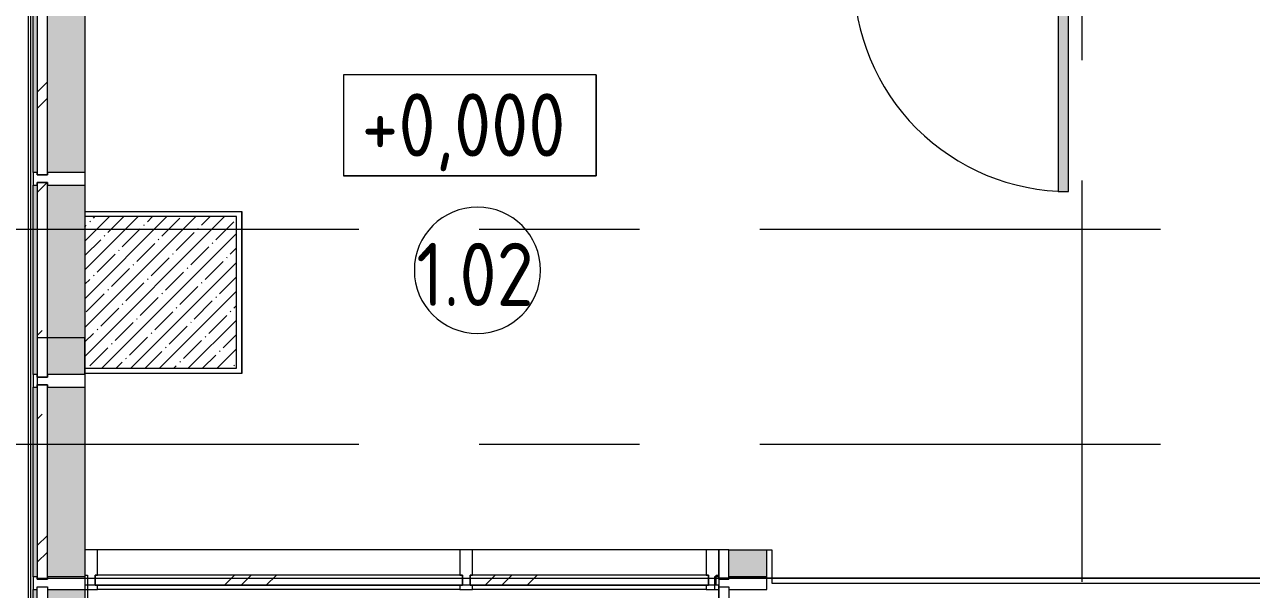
# Model space of a CAD drawing. Header units: millimetres. Extents: x -4029 to 232974, y -8553 to 104777.
# Drawn here: x 3821 to 8680, y 20725 to 22960 of the extents above; entities that cross this region are included whole.
import ezdxf

# ---------------------------------------------------------------- set-up
doc = ezdxf.new("R2010")
doc.units = ezdxf.units.MM
doc.linetypes.add('Осевая', pattern=[3175, 635, -476.25, 1587.5, -476.25])
for name, color, linetype, lineweight in [('A-AREA-BNDY', 7, 'Continuous', 9), ('A-AREA-IDEN', 7, 'Continuous', 9), ('A-GLAZ-CURT', 7, 'Continuous', 9), ('A-GLAZ-CWMG', 7, 'Continuous', 9), ('G-ANNO-DIMS', 7, 'Continuous', 9), ('S-COLS', 7, 'Continuous', 9), ('Оси-2', 7, 'Осевая', 9)]:
    doc.layers.add(name, color=color, linetype=linetype, lineweight=lineweight)
for name, color, linetype, lineweight, true_color in [('A-DETL-GENF-2', 7, 'Continuous', 9, 0xe2e2e2), ('A-DETL-GENF-3', 7, 'Continuous', 9, 0xaaaaaa), ('A-DOOR-1', 7, 'Continuous', 9, 0xaaaaaa), ('A-DOOR-2', 7, 'Continuous', 9, 0xe2e2e2), ('A-DOOR-FRAM-1', 7, 'Continuous', 9, 0xe2e2e2), ('A-DOOR-FRAM-2', 7, 'Continuous', 9, 0xaaaaaa), ('A-FLOR-1', 7, 'Continuous', 9, 0xaaaaaa), ('A-GLAZ-CWMG-1', 7, 'Continuous', 9, 0x383e42)]:
    doc.layers.add(name, color=color, linetype=linetype, lineweight=lineweight, true_color=true_color)
doc.styles.add('GOST Common', font='', dxfattribs={"width": 0.9, "height": 250})
doc.styles.get('GOST Common').set_extended_font_data('GOST Common')

# ---------------------------------------------------------------- blocks, each defined once
blk = doc.blocks.new('Системная панель - Стекло - 40мм-V10-План монтажа стен и перегородок 1 этажа в осях 1-12')
at = {"layer": 'A-GLAZ-CURT'}
h = blk.add_hatch(dxfattribs=at)
h.set_pattern_fill('FP_21', color=256, style=0, pattern_type=2)
h.set_pattern_definition([(135, (22650.12, -3971.1), (-282.843, -282.843), [200, -600]), (135, (22750.12, -4171.1), (-282.843, -282.843), [600, -200]), (135, (22850.12, -3771.1), (-282.843, -282.843), [200, -600])])
h.paths.add_polyline_path([(385, 38.9), (385, 40), (-385, 38.9), (-385, 0), (385, 0), (385, 15)])
for p, q in [((385, 40), (-385, 40)), ((-385, 40), (-385, 0)), ((-385, 0), (385, 0)), ((385, 0), (385, 40))]:
    blk.add_line(p, q, dxfattribs=at)
blk = doc.blocks.new('Прямоугольный импост - Импост структурный с накладкой - 190мм-23186010-План монтажа стен и перегородок 1 этажа в осях 1-12')
at = {"layer": 'A-GLAZ-CWMG-1'}
for points in [[(3861.1, 23175.1), (3871.1, 23175.1), (3871.1, 23925.1), (3854.1, 23925.1), (3854.1, 23175.1)], [(3911.1, 23175.1), (4061.1, 23175.1), (4060, 23925.1), (3911.1, 23925.1), (3911.1, 23312.8)]]:
    blk.add_hatch(color=256, dxfattribs=at).paths.add_polyline_path(points)
at = {"layer": 'A-GLAZ-CWMG'}
for p, q in [((3854.1, 23175.1), (3854.1, 23925.1)), ((4061.1, 23175.1), (4061.1, 23925.1))]:
    blk.add_line(p, q, dxfattribs=at)
blk = doc.blocks.new('Системная панель - Стекло - 40мм-23189506-План монтажа стен и перегородок 1 этажа в осях 1-12')
at = {"layer": 'A-GLAZ-CURT'}
h = blk.add_hatch(dxfattribs=at)
h.set_pattern_fill('FP_32', color=256, style=0, pattern_type=2)
h.set_pattern_definition([(45, (-4927.5, -20642), (-282.843, 282.843), [200, -600]), (45, (-5127.5, -20742), (-282.843, 282.843), [600, -200]), (45, (-4727.5, -20842), (-282.843, 282.843), [200, -600])])
h.paths.add_polyline_path([(140.7, 0), (727.5, 0), (727.5, 40), (-727.5, 40), (-727.5, 0), (-147.5, 0)])
for p, q in [((727.5, 40), (-727.5, 40)), ((-727.5, 40), (-727.5, 0)), ((-727.5, 0), (727.5, 0)), ((727.5, 0), (727.5, 40))]:
    blk.add_line(p, q, dxfattribs=at)
blk = doc.blocks.new('Прямоугольный импост - Импост структурный с накладкой - 160мм-19877844-План монтажа стен и перегородок 1 этажа в осях 1-12')
at = {"layer": 'A-GLAZ-CWMG'}
for p, q in [((-50, 0), (-50, 17)), ((-50, 17), (0, 17)), ((-40, 0), (-50, 0)), ((-40, -40), (-40, 0)), ((0, 0), (-10, 0)), ((-10, 0), (-10, -40)), ((0, 7), (0, 0)), ((-50, -140), (-50, -40)), ((-50, -40), (-40, -40)), ((-10, -40), (0, -40)), ((0, -40), (0, -140)), ((0, -140), (-50, -140))]:
    blk.add_line(p, q, dxfattribs=at)
blk = doc.blocks.new('Прямоугольный импост - Импост структурный с накладкой - 190мм-24242608-План монтажа стен и перегородок 1 этажа в осях 1-12')
at = {"layer": 'A-GLAZ-CWMG-1'}
for points in [[(6610, 20775), (6760, 20775), (6760, 20882), (6610, 20882), (6610, 20793.6)], [(6570, 20775), (6570, 20782), (6560, 20782), (6560, 20775)]]:
    blk.add_hatch(color=256, dxfattribs=at).paths.add_polyline_path(points)
at = {"layer": 'A-GLAZ-CWMG'}
for p in [(6610, 20882), (6760, 20775)]:
    blk.add_line(p, (6760, 20882), dxfattribs=at)
blk = doc.blocks.new('Прямоугольный импост - Импост структурный с накладкой - 160мм-19877847-План монтажа стен и перегородок 1 этажа в осях 1-12')
at = {"layer": 'A-GLAZ-CWMG'}
for p, q in [((0, 17), (-50, 17)), ((-50, 17), (-50, 0)), ((-50, 0), (-40, 0)), ((-40, 0), (-40, -40)), ((-10, -40), (-10, 0)), ((-10, 0), (0, 0)), ((0, 0), (0, 17)), ((-40, -40), (-50, -40)), ((-50, -40), (-50, -140)), ((0, -40), (-10, -40)), ((0, -140), (0, -40)), ((-50, -140), (0, -140))]:
    blk.add_line(p, q, dxfattribs=at)
blk = doc.blocks.new('Прямоугольный импост - Импост структурный с накладкой - 160мм-23189503-План монтажа стен и перегородок 1 этажа в осях 1-12')
at = {"layer": 'A-GLAZ-CWMG'}
for p, q in [((5545, 20882), (4110, 20882)), ((5545, 20725), (4110, 20725))]:
    blk.add_line(p, q, dxfattribs=at)
blk = doc.blocks.new('Системная панель - Стекло - 40мм-23998919-План монтажа стен и перегородок 1 этажа в осях 1-12')
at = {"layer": 'A-GLAZ-CURT'}
h = blk.add_hatch(dxfattribs=at)
h.set_pattern_fill('FP_59', color=256, style=0, pattern_type=2)
h.set_pattern_definition([(135, (21050.12, -3971.1), (-282.843, -282.843), [200, -600]), (135, (21150.12, -4171.1), (-282.843, -282.843), [600, -200]), (135, (21250.12, -3771.1), (-282.843, -282.843), [200, -600])])
h.paths.add_polyline_path([(385, 0), (385, 40), (-385, 38.9), (-385, 0), (-42.8, 0)])
for p, q in [((385, 40), (-385, 40)), ((-385, 40), (-385, 0)), ((-385, 0), (385, 0)), ((385, 0), (385, 40))]:
    blk.add_line(p, q, dxfattribs=at)
blk = doc.blocks.new('Прямоугольный импост - Импост структурный с накладкой - 190мм-23188961-План монтажа стен и перегородок 1 этажа в осях 1-12')
at = {"layer": 'A-GLAZ-CWMG-1'}
for points in [[(3861.1, 21150.1), (3871.1, 21150.1), (3871.1, 21525.1), (3854.1, 21525.1), (3854.1, 21150.1)], [(3911.1, 21150.1), (4061.1, 21150.1), (4060, 21525.1), (3911.1, 21525.1), (3911.1, 21192.9)]]:
    blk.add_hatch(color=256, dxfattribs=at).paths.add_polyline_path(points)
at = {"layer": 'A-GLAZ-CWMG'}
for p, q in [((3854.1, 21150.1), (3854.1, 21525.1)), ((4061.1, 21150.1), (4061.1, 21525.1))]:
    blk.add_line(p, q, dxfattribs=at)
blk = doc.blocks.new('Прямоугольный импост - Импост структурный с накладкой - 190мм-22862219-План монтажа стен и перегородок 1 этажа в осях 1-12')
at = {"layer": 'A-GLAZ-CWMG'}
for p, q in [((-25, 0), (-25, 17)), ((-25, 17), (25, 17)), ((-15, 0), (-25, 0)), ((-15, -40), (-15, 0)), ((25, 0), (15, 0)), ((15, 0), (15, -40)), ((25, 17), (25, 0)), ((-25, -190), (-25, -40)), ((-25, -40), (-15, -40)), ((15, -40), (25, -40)), ((25, -40), (25, -190)), ((25, -190), (-25, -190))]:
    blk.add_line(p, q, dxfattribs=at)
blk = doc.blocks.new('110_Дверь_СКБ_1Ст_Внутренняя1 - Д-8т 950x2100h_СУ-31746493-План монтажа стен и перегородок 1 этажа в осях 1-12')
at = {"layer": 'A-DOOR-1'}
h = blk.add_hatch(dxfattribs=at)
h.set_pattern_fill('FP_62', color=256, style=0, pattern_type=2)
h.set_pattern_definition([(135, (1826.41, 104.685), (-14.14214, -14.14214), []), (225, (1826.41, 104.685), (14.14214, -14.14214), [])])
h.paths.add_polyline_path([(462.5, 40), (462.5, -40), (487.5, -40), (487.5, 40)])
at = {"layer": 'A-DOOR-2'}
h = blk.add_hatch(color=256, dxfattribs=at)
h.paths.add_polyline_path([(437.5, 40), (437.5, 0), (427.5, 0), (427.5, -40), (462.5, -40), (462.5, 40)])
h.paths.add_polyline_path([(-412.5, 40), (-437.5, 40), (-437.5, -40), (-402.5, -40), (-402.5, 0), (-412.5, 0)])
at = {"layer": 'A-DOOR-FRAM-1'}
for points in [[(-412.5, 890), (-412.5, 40), (-372.5, 40), (-372.5, 890)], [(-422.5, -40), (-492.5, -40), (-492.5, -48), (-422.5, -48)], [(456.5, -40), (447.5, -40), (447.5, -48), (517.5, -48), (517.5, -40), (462.5, -40)]]:
    blk.add_hatch(color=256, dxfattribs=at).paths.add_polyline_path(points)
at = {"layer": 'A-DOOR-FRAM-2'}
h = blk.add_hatch(dxfattribs=at)
h.set_pattern_fill('FP_63', color=256, style=0, pattern_type=2)
h.set_pattern_definition([(45, (-296.384, 104.685), (-14.1421, 14.1421), []), (135, (-296.384, 104.685), (-14.1421, -14.1421), [])])
h.paths.add_polyline_path([(-462.5, 40), (-462.5, -40), (-437.5, -40), (-437.5, 40)])
at = {"layer": 'A-DOOR-1'}
for p, q in [((-412.5, 890), (-412.5, 40)), ((-372.5, 890), (-412.5, 890)), ((-372.5, 40), (-372.5, 890)), ((-412.5, 40), (-372.5, 40))]:
    blk.add_line(p, q, dxfattribs=at)
blk.add_arc((-412.5, 40), 850, 360, 90, dxfattribs=at)
at = {"layer": 'A-DOOR-FRAM-2'}
for p, q in [((-437.5, 40), (-462.5, 40)), ((-462.5, 40), (-462.5, -40)), ((-412.5, 40), (-437.5, 40)), ((-437.5, 40), (-437.5, -40)), ((-437.5, -40), (-437.5, 40)), ((-412.5, 0), (-412.5, 40)), ((-402.5, 0), (-412.5, 0)), ((-402.5, -40), (-402.5, 0)), ((437.5, 0), (427.5, 0)), ((427.5, 0), (427.5, -40)), ((437.5, 40), (437.5, 0)), ((462.5, 40), (437.5, 40)), ((462.5, -40), (462.5, 40)), ((487.5, 40), (462.5, 40)), ((462.5, 40), (462.5, -40)), ((487.5, -40), (487.5, 40)), ((-422.5, -40), (-492.5, -40)), ((-492.5, -40), (-492.5, -48)), ((-492.5, -48), (-422.5, -48)), ((-462.5, -40), (-437.5, -40)), ((-422.5, -39), (-437.5, -39)), ((-437.5, -39), (-437.5, -40)), ((-437.5, -40), (-402.5, -40)), ((-437.5, -40), (-422.5, -40)), ((-422.5, -40), (-422.5, -39)), ((-422.5, -48), (-422.5, -40)), ((427.5, -40), (462.5, -40)), ((462.5, -39), (447.5, -39)), ((447.5, -39), (447.5, -40)), ((447.5, -40), (462.5, -40)), ((517.5, -40), (447.5, -40)), ((447.5, -40), (447.5, -48)), ((447.5, -48), (517.5, -48)), ((462.5, -40), (462.5, -39)), ((462.5, -40), (487.5, -40)), ((517.5, -48), (517.5, -40))]:
    blk.add_line(p, q, dxfattribs=at)
blk = doc.blocks.new('Прямоугольный импост - Импост структурный с накладкой - 190мм-23190277-План монтажа стен и перегородок 1 этажа в осях 1-12')
at = {"layer": 'A-GLAZ-CWMG-1'}
for points in [[(3871.1, 19950.1), (3871.1, 20725.1), (3854.1, 20725.1), (3854.1, 19950.1), (3861.1, 19950.1)], [(4031.1, 19950.1), (4061.1, 19950.1), (4060, 20725.1), (3911.1, 20725.1), (3911.1, 19950.1), (4006.1, 19950.1)], [(3871.1, 19950.1), (3911.1, 19950.1), (3910, 20627.1), (3871.1, 20627.1), (3871.1, 20132.9)]]:
    blk.add_hatch(color=256, dxfattribs=at).paths.add_polyline_path(points)
at = {"layer": 'A-GLAZ-CWMG'}
for p, q in [((3854.1, 19950.1), (3854.1, 20725.1)), ((4061.1, 19950.1), (4061.1, 20725)), ((3871.1, 19950.1), (3871.1, 20627.1)), ((3911.1, 19950.1), (3911.1, 20627.1))]:
    blk.add_line(p, q, dxfattribs=at)
blk = doc.blocks.new('Системная панель - Стекло - 40мм-31929511-План монтажа стен и перегородок 1 этажа в осях 1-12')
at = {"layer": 'A-GLAZ-CURT'}
for p, q in [((58.5, 40), (-58.5, 40)), ((-58.5, 40), (-58.5, 0)), ((-58.5, 0), (58.5, 0)), ((58.5, 0), (58.5, 40))]:
    blk.add_line(p, q, dxfattribs=at)
blk = doc.blocks.new('Прямоугольный импост - Импост структурный с накладкой - 190мм-23188962-План монтажа стен и перегородок 1 этажа в осях 1-12')
at = {"layer": 'A-GLAZ-CWMG-1'}
for points in [[(3854.1, 20775.1), (3871.1, 20775.1), (3871.1, 21150.1), (3854.1, 21150.1)], [(4060, 20775.1), (4061.1, 20775.1), (4060, 21150.1), (3911.1, 21150.1), (3911.1, 20775.1), (4031.1, 20775.1)]]:
    blk.add_hatch(color=256, dxfattribs=at).paths.add_polyline_path(points)
at = {"layer": 'A-GLAZ-CWMG'}
for p, q in [((3854.1, 20775.1), (3854.1, 21150.1)), ((4061.1, 20882), (4061.1, 21150.1)), ((4061.1, 20775.1), (4061.1, 20782))]:
    blk.add_line(p, q, dxfattribs=at)
blk = doc.blocks.new('Прямоугольный импост - Импост структурный с накладкой - 190мм-V17-План монтажа стен и перегородок 1 этажа в осях 1-12')
at = {"layer": 'A-GLAZ-CWMG'}
for p, q in [((-25, 0), (-25, 17)), ((-25, 17), (25, 17)), ((-15, 0), (-25, 0)), ((-15, -40), (-15, 0)), ((25, 17), (25, 0)), ((-25, -190), (-25, -40)), ((-25, -40), (-15, -40)), ((25, -40), (25, -190)), ((25, -190), (-25, -190))]:
    blk.add_line(p, q, dxfattribs=at)
blk = doc.blocks.new('Системная панель - Стекло - 40мм-23770450-План монтажа стен и перегородок 1 этажа в осях 1-12')
at = {"layer": 'A-GLAZ-CURT'}
h = blk.add_hatch(dxfattribs=at)
h.set_pattern_fill('FP_68', color=256, style=0, pattern_type=2)
h.set_pattern_definition([(45, (-6157.5, -20642), (-282.843, 282.843), [200, -600]), (45, (-6357.5, -20742), (-282.843, 282.843), [600, -200]), (45, (-5957.5, -20842), (-282.843, 282.843), [200, -600])])
h.paths.add_polyline_path([(462.5, 0), (472.5, 0), (472.5, 40), (-472.5, 40), (-472.5, 0), (255.9, 0)])
for p, q in [((472.5, 40), (-472.5, 40)), ((-472.5, 40), (-472.5, 0)), ((-472.5, 0), (472.5, 0)), ((472.5, 0), (472.5, 40))]:
    blk.add_line(p, q, dxfattribs=at)
blk = doc.blocks.new('Прямоугольный импост - Импост структурный с накладкой - 160мм-23770448-План монтажа стен и перегородок 1 этажа в осях 1-12')
at = {"layer": 'A-GLAZ-CWMG'}
for p, q in [((6520, 20882), (5595, 20882)), ((6520, 20725), (5595, 20725))]:
    blk.add_line(p, q, dxfattribs=at)
blk = doc.blocks.new('Прямоугольный импост - Импост структурный с накладкой - 160мм-19877843-План монтажа стен и перегородок 1 этажа в осях 1-12')
at = {"layer": 'A-GLAZ-CWMG'}
for p, q in [((-25, 0), (-25, 17)), ((-25, 17), (25, 17)), ((-15, 0), (-25, 0)), ((-15, -40), (-15, 0)), ((25, 0), (15, 0)), ((15, 0), (15, -40)), ((25, 17), (25, 0)), ((-25, -140), (-25, -40)), ((-25, -40), (-15, -40)), ((15, -40), (25, -40)), ((25, -40), (25, -140)), ((25, -140), (-25, -140))]:
    blk.add_line(p, q, dxfattribs=at)
blk = doc.blocks.new('BSC_Колонна _Прямоугольная - 600х600-V45-План монтажа стен и перегородок 1 этажа в осях 1-12')
at = {"layer": 'S-COLS'}
h = blk.add_hatch(dxfattribs=at)
h.set_pattern_fill('FP_74', color=256, style=0, pattern_type=2)
h.set_pattern_definition([(45, (-4360, -21900), (-57.02463, 57.02463), []), (45, (-4302.975, -21900), (-57.02463, 57.02463), [100.806, -20.161, 3.353, -16.808])])
h.paths.add_polyline_path([(44.3, -300), (300, -300), (300, 300), (-300, 300), (-300, -300)])
for p, q in [((300, 300), (-300, 300)), ((-300, 300), (-300, -300)), ((300, -300), (300, 300)), ((-300, -300), (300, -300))]:
    blk.add_line(p, q, dxfattribs=at)
blk = doc.blocks.new('Дверь_Витражная_остекление_ - ДВН_ДАО_Главный вход_1800 в свету 3-32257949-План монтажа стен и перегородок 1 этажа в осях 1-12')
at = {"layer": 'A-DETL-GENF-2'}
for points in [[(-707, -109.5), (-707, -17), (-752, -17), (-752, -504), (-707, -504), (-707, -135.7)], [(860, -256.6), (860, -17), (815, -17), (815, -1000), (860, -1000)]]:
    blk.add_hatch(color=256, dxfattribs=at).paths.add_polyline_path(points)
at = {"layer": 'A-DETL-GENF-3'}
for p, q in [((-752, -504), (-752, -17)), ((-752, -17), (-752, -504)), ((-707, -504), (-707, -17)), ((-707, -504), (-707, -17)), ((815, -1000), (815, -17)), ((815, -17), (815, -1000)), ((860, -1000), (860, -17)), ((860, -1000), (860, -17)), ((-752, -80), (-707, -80)), ((-742, -424), (-742, -80)), ((-698, -424), (-698, -80)), ((806, -920), (806, -80)), ((860, -80), (815, -80)), ((850, -920), (850, -80)), ((-752, -424), (-707, -424)), ((-752, -504), (-707, -504)), ((-752, -504), (-707, -504)), ((860, -920), (815, -920)), ((860, -1000), (815, -1000)), ((815, -1000), (860, -1000))]:
    blk.add_line(p, q, dxfattribs=at)
at = {"layer": 'A-DOOR-1'}
for p, q in [((-860, 40), (-752, 40)), ((-860, 0), (-860, 40)), ((-752, 40), (-752, 0)), ((752, 40), (860, 40)), ((752, 0), (752, 40)), ((860, 40), (860, 0)), ((-752, 0), (-860, 0)), ((-752, -504), (-752, -17)), ((860, 0), (752, 0)), ((752, -1000), (752, -17))]:
    blk.add_line(p, q, dxfattribs=at)
for centre, radius, start, end in [((-752, 0), 504, 270, 358.0576), ((752, 0), 1000, 180.9768, 270)]:
    blk.add_arc(centre, radius, start, end, dxfattribs=at)
blk = doc.blocks.new('Системная панель - Стекло - 40мм-V55-План монтажа стен и перегородок 1 этажа в осях 1-12')
at = {"layer": 'A-GLAZ-CURT'}
h = blk.add_hatch(dxfattribs=at)
h.set_pattern_fill('FP_86', color=256, style=0, pattern_type=2)
h.set_pattern_definition([(135, (21850.12, -3971.1), (-282.843, -282.843), [200, -600]), (135, (21950.12, -4171.1), (-282.843, -282.843), [600, -200]), (135, (22050.12, -3771.1), (-282.843, -282.843), [200, -600])])
h.paths.add_polyline_path([(385, 0), (385, 40), (-385, 38.9), (-385, 0), (-302.7, 0)])
for p, q in [((385, 40), (-385, 40)), ((-385, 40), (-385, 0)), ((-385, 0), (385, 0)), ((385, 0), (385, 40))]:
    blk.add_line(p, q, dxfattribs=at)
blk = doc.blocks.new('Прямоугольный импост - Импост структурный с накладкой - 190мм-V56-План монтажа стен и перегородок 1 этажа в осях 1-12')
at = {"layer": 'A-GLAZ-CWMG-1'}
for points in [[(3861.1, 21575.1), (3871.1, 21575.1), (3871.1, 22325.1), (3854.1, 22325.1), (3854.1, 21575.1)], [(4061.1, 21575.1), (4060, 22325.1), (3911.1, 22325.1), (3911.1, 21575.1), (4060, 21575.1)]]:
    blk.add_hatch(color=256, dxfattribs=at).paths.add_polyline_path(points)
at = {"layer": 'A-GLAZ-CWMG'}
for p, q in [((3854.1, 21575.1), (3854.1, 22325.1)), ((4061.1, 22200), (4061.1, 22325.1)), ((4061.1, 21575.1), (4061.1, 21600))]:
    blk.add_line(p, q, dxfattribs=at)
blk = doc.blocks.new('Прямоугольный импост - Импост структурный с накладкой - 170мм-23186685-План монтажа стен и перегородок 1 этажа в осях 1-12')
at = {"layer": 'A-GLAZ-CWMG'}
for p, q in [((3836.1, 20672.1), (3836.1, 27150.1)), ((3846.1, 20672.1), (3846.1, 27150.1))]:
    blk.add_line(p, q, dxfattribs=at)
blk = doc.blocks.new('Дверь_Витражная_СКБ_2Ст - ВН-1_ ДВН_ДАО_Главный вход_1800 в свету 3-31912953-План монтажа стен и перегородок 1 этажа в осях 1-12')
at = {"layer": 'A-DETL-GENF-2'}
for points in [[(-777, -17), (-822, -17), (-822, -554), (-777, -554), (-777, -25)], [(768, -17), (723, -17), (723, -1000), (768, -1000), (768, -25)]]:
    blk.add_hatch(color=256, dxfattribs=at).paths.add_polyline_path(points)
at = {"layer": 'A-DETL-GENF-3'}
for p, q in [((732, 40), (732, 0)), ((732, 40), (732, 0)), ((-822, -554), (-822, -17)), ((-822, -17), (-822, -554)), ((-777, -554), (-777, -17)), ((-777, -554), (-777, -17)), ((723, -1000), (723, -17)), ((723, -17), (723, -1000)), ((768, -1000), (768, -17)), ((768, -1000), (768, -17)), ((-822, -80), (-777, -80)), ((-812, -474), (-812, -80)), ((-768, -474), (-768, -80)), ((714, -920), (714, -80)), ((768, -80), (723, -80)), ((758, -920), (758, -80)), ((-822, -474), (-777, -474)), ((-822, -554), (-777, -554)), ((-822, -554), (-777, -554)), ((768, -920), (723, -920)), ((768, -1000), (723, -1000)), ((723, -1000), (768, -1000))]:
    blk.add_line(p, q, dxfattribs=at)
at = {"layer": 'A-DOOR-1'}
for p, q in [((-885, 40), (-777, 40)), ((-885, 0), (-885, 40)), ((-777, 40), (-777, 0)), ((777, 40), (885, 40)), ((777, 0), (777, 40)), ((885, 40), (885, 0)), ((-777, 0), (-885, 0)), ((-822, -554), (-822, -17)), ((732, -1000), (732, -17)), ((885, 0), (777, 0))]:
    blk.add_line(p, q, dxfattribs=at)
for centre, radius, start, end in [((-822, 0), 554, 270, 358.2329), ((732, 0), 1000, 180.9768, 270)]:
    blk.add_arc(centre, radius, start, end, dxfattribs=at)
blk = doc.blocks.new('Марка_Помещения - Номер-25198446-План монтажа стен и перегородок 1 этажа в осях 1-12')
at = {"layer": 'A-AREA-IDEN'}
for start, end in [(360, 180), (180, 360)]:
    blk.add_arc((0, 0), 2.5, start, end, dxfattribs=at)
blk = doc.blocks.new('Высотные отметки - 10х4_h_-17668695-План монтажа стен и перегородок 1 этажа в осях 1-12')
at = {"layer": 'G-ANNO-DIMS'}
for p, q in [((-5, 4), (-5, 0)), ((5, 4), (-5, 4)), ((5, 4), (-5, 4)), ((-5, 4), (-5, 0)), ((5, 4), (5, 0)), ((5, 0), (5, 4)), ((5, 0), (-5, 0)), ((-5, 0), (5, 0))]:
    blk.add_line(p, q, dxfattribs=at)

msp = doc.modelspace()

# ---------------------------------------------------------------- linework, layer by layer
at = {"layer": 'A-AREA-BNDY', "flags": 128}
for points in [[(4060, 21720), (3871.1204, 21720), (3871.1204, 20770), (6570.0001, 20770), (8889, 20770), (8889, 23119), (6269, 23119), (6269, 25509), (4060, 25509), (4060, 22221), (4681, 22221), (4681, 21579), (4060, 21579)], [(4660, 15341), (4660, 15200), (6160.0001, 15200), (6170.0001, 15200), (6170.0001, 15340), (6175, 15340), (6175, 15341), (6570.0001, 15341), (6570.0001, 20742), (4070.2857, 20742), (4066.1514, 18470.1992), (4681, 18470.1992), (4681, 17829.0001), (4064.9845, 17829.0001), (4060.4568, 15341)]]:
    msp.add_lwpolyline(points, close=True, dxfattribs=at)
msp.add_lwpolyline([(9912.5856, 19299.2239), (9912.5856, 20749), (8889.5, 20749), (8889.5, 20770), (6570.0001, 20770), (6570.0001, 20742), (6570.0001, 15493.5096)], dxfattribs=at)
at = {"layer": 'A-FLOR-1'}
for p, q in [((4061.1204, 22220), (4680, 22220)), ((4680, 22220), (4680, 21580)), ((4680, 21580), (4061.1204, 21580)), ((6760.0001, 20882), (6780.0001, 20882)), ((6780.0001, 20882), (6780.0001, 20750)), ((6780.0001, 20750), (8890, 20750))]:
    msp.add_line(p, q, dxfattribs=at)
at = {"layer": 'Оси-2'}
for p, q in [((8010, 593.7414), (8010, 24898.0711)), ((-728.7494, 22150.0001), (36035.9723, 22150.0001)), ((-728.7494, 21300.0001), (36035.9723, 21300.0001))]:
    msp.add_line(p, q, dxfattribs=at)

# ---------------------------------------------------------------- block references
at = {"layer": 'A-AREA-IDEN', "xscale": 99.99999999999993, "yscale": 99.99999999999993, "zscale": 99.99999999999993}
msp.add_blockref('Марка_Помещения - Номер-25198446-План монтажа стен и перегородок 1 этажа в осях 1-12', (5614.4129, 21988.0281), dxfattribs=at)
at = {"layer": 'A-DOOR-1'}
for name, p, rotation in [('110_Дверь_СКБ_1Ст_Внутренняя1 - Д-8т 950x2100h_СУ-31746493-План монтажа стен и перегородок 1 этажа в осях 1-12', (7542.5, 23190), 180), ('Дверь_Витражная_СКБ_2Ст - ВН-1_ ДВН_ДАО_Главный вход_1800 в свету 3-31912953-План монтажа стен и перегородок 1 этажа в осях 1-12', (3871.1204, 19850.1221), 269.9999999999999), ('Дверь_Витражная_остекление_ - ДВН_ДАО_Главный вход_1800 в свету 3-32257949-План монтажа стен и перегородок 1 этажа в осях 1-12', (6570.0001, 19875), 269.9999999999999)]:
    msp.add_blockref(name, p, dxfattribs=dict(at, rotation=rotation))
at = {"layer": 'A-GLAZ-CURT', "rotation": 269.9999999999999}
for name, p in [('Системная панель - Стекло - 40мм-V10-План монтажа стен и перегородок 1 этажа в осях 1-12', (3871.1204, 22750.1221)), ('Системная панель - Стекло - 40мм-V55-План монтажа стен и перегородок 1 этажа в осях 1-12', (3871.1204, 21950.1221)), ('Системная панель - Стекло - 40мм-23998919-План монтажа стен и перегородок 1 этажа в осях 1-12', (3871.1204, 21150.1221)), ('Системная панель - Стекло - 40мм-31929511-План монтажа стен и перегородок 1 этажа в осях 1-12', (6570.0001, 20823.5))]:
    msp.add_blockref(name, p, dxfattribs=at)
at = {"layer": 'A-GLAZ-CURT'}
for name, p in [('Системная панель - Стекло - 40мм-23189506-План монтажа стен и перегородок 1 этажа в осях 1-12', (4827.5, 20742)), ('Системная панель - Стекло - 40мм-23770450-План монтажа стен и перегородок 1 этажа в осях 1-12', (6057.5001, 20742))]:
    msp.add_blockref(name, p, dxfattribs=at)
at = {"layer": 'A-GLAZ-CWMG'}
for name, p in [('Прямоугольный импост - Импост структурный с накладкой - 170мм-23186685-План монтажа стен и перегородок 1 этажа в осях 1-12', (0, 0)), ('Прямоугольный импост - Импост структурный с накладкой - 190мм-23186010-План монтажа стен и перегородок 1 этажа в осях 1-12', (0, -800)), ('Прямоугольный импост - Импост структурный с накладкой - 190мм-V56-План монтажа стен и перегородок 1 этажа в осях 1-12', (0, 0)), ('Прямоугольный импост - Импост структурный с накладкой - 190мм-23188961-План монтажа стен и перегородок 1 этажа в осях 1-12', (0, 0)), ('Прямоугольный импост - Импост структурный с накладкой - 190мм-23188962-План монтажа стен и перегородок 1 этажа в осях 1-12', (0, 0)), ('Прямоугольный импост - Импост структурный с накладкой - 160мм-23189503-План монтажа стен и перегородок 1 этажа в осях 1-12', (0, 0)), ('Прямоугольный импост - Импост структурный с накладкой - 160мм-23770448-План монтажа стен и перегородок 1 этажа в осях 1-12', (0, 0)), ('Прямоугольный импост - Импост структурный с накладкой - 190мм-24242608-План монтажа стен и перегородок 1 этажа в осях 1-12', (0, 0)), ('Прямоугольный импост - Импост структурный с накладкой - 190мм-23190277-План монтажа стен и перегородок 1 этажа в осях 1-12', (0, 0))]:
    msp.add_blockref(name, p, dxfattribs=at)
at = {"layer": 'A-GLAZ-CWMG', "extrusion": (0, 0, -1)}
for name, p, rotation in [('Прямоугольный импост - Импост структурный с накладкой - 190мм-22862219-План монтажа стен и перегородок 1 этажа в осях 1-12', (-3871.1204, 22350.1221), 270.0000000000001), ('Прямоугольный импост - Импост структурный с накладкой - 190мм-22862219-План монтажа стен и перегородок 1 этажа в осях 1-12', (-3871.1204, 21550.1221), 270.0000000000001), ('Прямоугольный импост - Импост структурный с накладкой - 160мм-19877843-План монтажа стен и перегородок 1 этажа в осях 1-12', (-5570, 20742), 180), ('Прямоугольный импост - Импост структурный с накладкой - 160мм-19877844-План монтажа стен и перегородок 1 этажа в осях 1-12', (-6570.0001, 20742), 180), ('Прямоугольный импост - Импост структурный с накладкой - 190мм-V17-План монтажа стен и перегородок 1 этажа в осях 1-12', (-3871.1204, 20750.1221), 270.0000000000001), ('Прямоугольный импост - Импост структурный с накладкой - 190мм-V17-План монтажа стен и перегородок 1 этажа в осях 1-12', (-6570.0001, 20750), 270.0000000000001)]:
    msp.add_blockref(name, p, dxfattribs=dict(at, rotation=rotation))
at = {"layer": 'A-GLAZ-CWMG', "rotation": 180}
msp.add_blockref('Прямоугольный импост - Импост структурный с накладкой - 160мм-19877847-План монтажа стен и перегородок 1 этажа в осях 1-12', (4060, 20742), dxfattribs=at)
at = {"layer": 'G-ANNO-DIMS', "xscale": 99.99999999999993, "yscale": 99.99999999999993, "zscale": 99.99999999999993}
msp.add_blockref('Высотные отметки - 10х4_h_-17668695-План монтажа стен и перегородок 1 этажа в осях 1-12', (5584.0196, 22361.1678), dxfattribs=at)
at = {"layer": 'S-COLS'}
msp.add_blockref('BSC_Колонна _Прямоугольная - 600х600-V45-План монтажа стен и перегородок 1 этажа в осях 1-12', (4360, 21900), dxfattribs=at)

# ---------------------------------------------------------------- texts
at = {"layer": 'A-AREA-IDEN', "insert": (5372.5297, 22096.5874), "char_height": 250, "width": 606.07575, "attachment_point": 1, "style": 'GOST Common'}
msp.add_mtext('1.02', dxfattribs=at)
at = {"layer": 'G-ANNO-DIMS', "insert": (5155.3435, 22687.8749), "char_height": 250, "width": 1028.822569, "attachment_point": 1, "line_spacing_factor": 1.022761, "style": 'GOST Common'}
msp.add_mtext('+0,000', dxfattribs=at)

doc.saveas('drawing.dxf')
